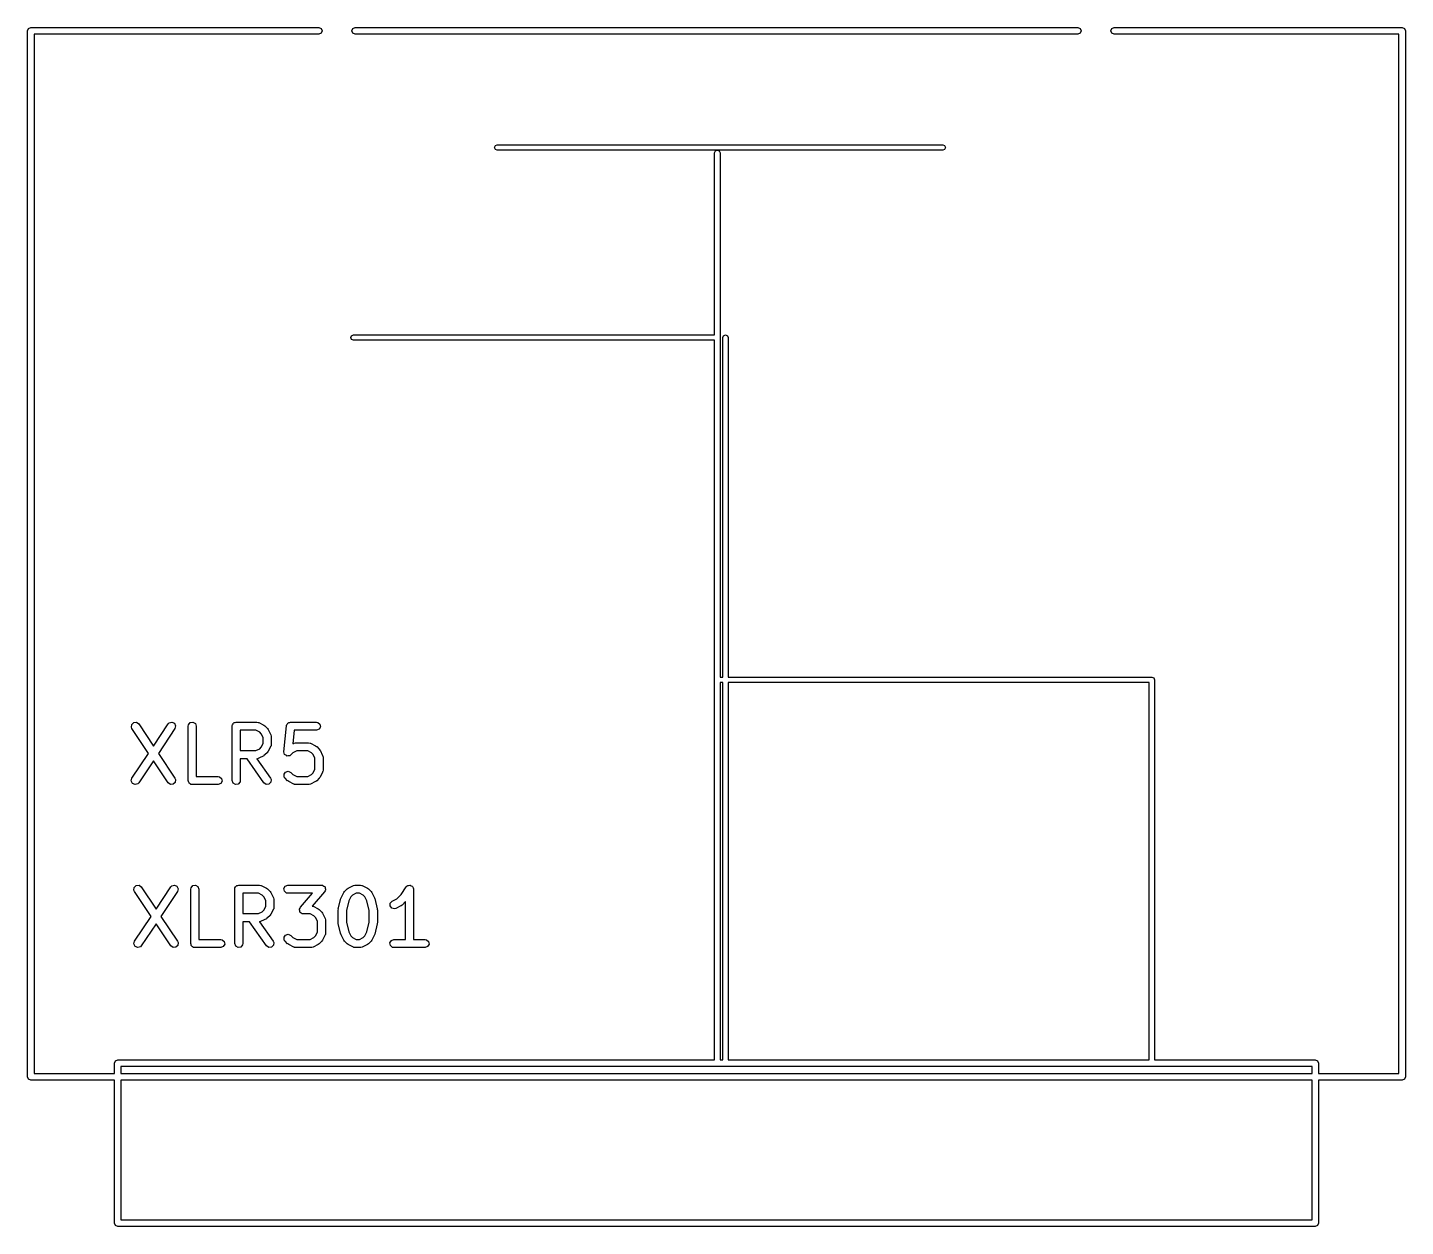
# Model space of a CAD drawing. Extents: x 1.58 to 8, y -6.01 to -3.37.
# Drawn here: x 5.5 to 6.499, y -6.01 to -5.141 of the extents above; entities that cross this region are included whole.
import ezdxf

# ---------------------------------------------------------------- set-up
doc = ezdxf.new("R2010")
doc.units = 0
doc.header["$MEASUREMENT"] = 0
doc.layers.add('BLACK', color=7, linetype='CONTINUOUS')

msp = doc.modelspace()

# ---------------------------------------------------------------- linework, layer by layer
at = {"layer": 'BLACK', "linetype": 'CONTINUOUS'}
for p, q in [((5.50005, -5.14385), (5.50074, -5.14218)), ((5.50074, -5.14218), (5.50241, -5.14149)), ((5.50241, -5.14149), (5.71129, -5.14149)), ((5.71129, -5.14149), (5.71296, -5.14218)), ((5.71296, -5.14218), (5.71365, -5.14385)), ((5.73517, -5.14385), (5.73586, -5.14218)), ((5.73586, -5.14218), (5.73753, -5.14149)), ((5.73753, -5.14149), (6.26129, -5.14149)), ((6.26129, -5.14149), (6.26296, -5.14218)), ((6.26296, -5.14218), (6.26365, -5.14385)), ((6.28517, -5.14385), (6.28586, -5.14218)), ((6.28586, -5.14218), (6.28753, -5.14149)), ((6.28753, -5.14149), (6.49641, -5.14149)), ((6.49641, -5.14149), (6.49808, -5.14218)), ((6.49808, -5.14218), (6.49877, -5.14385)), ((5.50005, -5.90185), (5.50005, -5.14385)), ((5.71129, -5.14621), (5.50477, -5.14621)), ((5.50477, -5.14621), (5.50477, -5.89949)), ((5.71296, -5.14552), (5.71129, -5.14621)), ((5.71365, -5.14385), (5.71296, -5.14552)), ((5.73586, -5.14552), (5.73517, -5.14385)), ((5.73753, -5.14621), (5.73586, -5.14552)), ((6.26129, -5.14621), (5.73753, -5.14621)), ((6.26296, -5.14552), (6.26129, -5.14621)), ((6.26365, -5.14385), (6.26296, -5.14552)), ((6.28586, -5.14552), (6.28517, -5.14385)), ((6.28753, -5.14621), (6.28586, -5.14552)), ((6.49405, -5.14621), (6.28753, -5.14621)), ((6.49405, -5.89949), (6.49405, -5.14621)), ((6.49877, -5.14385), (6.49877, -5.90185)), ((5.83858, -5.22835), (5.83916, -5.22695)), ((5.83916, -5.22974), (5.83858, -5.22835)), ((5.83916, -5.22695), (5.84055, -5.22638)), ((5.84055, -5.23031), (5.83916, -5.22974)), ((5.84055, -5.22638), (6.16339, -5.22638)), ((6.16339, -5.23031), (5.84055, -5.23031)), ((5.99803, -5.23228), (5.99861, -5.23089)), ((5.99803, -5.36417), (5.99803, -5.23228)), ((5.99861, -5.23089), (6, -5.23031)), ((6, -5.23031), (6.00139, -5.23089)), ((6.00139, -5.23089), (6.00197, -5.23228)), ((6.00197, -5.23228), (6.00197, -5.6122)), ((6.16339, -5.22638), (6.16478, -5.22695)), ((6.16478, -5.22974), (6.16339, -5.23031)), ((6.16478, -5.22695), (6.16535, -5.22835)), ((6.16535, -5.22835), (6.16478, -5.22974)), ((5.73425, -5.36614), (5.73483, -5.36475)), ((5.73483, -5.36753), (5.73425, -5.36614)), ((5.73483, -5.36475), (5.73622, -5.36417)), ((5.73622, -5.36811), (5.73483, -5.36753)), ((5.73622, -5.36417), (5.99803, -5.36417)), ((5.99803, -5.36811), (5.73622, -5.36811)), ((5.99803, -5.88949), (5.99803, -5.36811)), ((6.00394, -5.36614), (6.00451, -5.36475)), ((6.00394, -5.6122), (6.00394, -5.36614)), ((6.00451, -5.36475), (6.00591, -5.36417)), ((6.00591, -5.36417), (6.0073, -5.36475)), ((6.0073, -5.36475), (6.00787, -5.36614)), ((6.00787, -5.36614), (6.00787, -5.6122)), ((6.00197, -5.6122), (6.00394, -5.6122)), ((6.00787, -5.6122), (6.31496, -5.6122)), ((6.31496, -5.6122), (6.31635, -5.61278)), ((6.31635, -5.61278), (6.31693, -5.61417)), ((6.00197, -5.61614), (6.00197, -5.88949)), ((6.00394, -5.61614), (6.00197, -5.61614)), ((6.00394, -5.88949), (6.00394, -5.61614)), ((6.00787, -5.61614), (6.00787, -5.88949)), ((6.31299, -5.61614), (6.00787, -5.61614)), ((6.31299, -5.88949), (6.31299, -5.61614)), ((6.31693, -5.61417), (6.31693, -5.88949)), ((5.57531, -5.64843), (5.57553, -5.64642)), ((5.57572, -5.64937), (5.57531, -5.64843)), ((5.57553, -5.64642), (5.57699, -5.64503)), ((5.58775, -5.66742), (5.57572, -5.64937)), ((5.57699, -5.64503), (5.57901, -5.6449)), ((5.57901, -5.6449), (5.58063, -5.64609)), ((5.58063, -5.64609), (5.5913, -5.66209)), ((5.5913, -5.66209), (5.60197, -5.64609)), ((5.60688, -5.64937), (5.59485, -5.66742)), ((5.60197, -5.64609), (5.60268, -5.64535)), ((5.60268, -5.64535), (5.60461, -5.64478)), ((5.60461, -5.64478), (5.60646, -5.6456)), ((5.60646, -5.6456), (5.60736, -5.64741)), ((5.60736, -5.64741), (5.60688, -5.64937)), ((5.61647, -5.64773), (5.61665, -5.64672)), ((5.61647, -5.6871), (5.61647, -5.64773)), ((5.61665, -5.64672), (5.61795, -5.64517)), ((5.61795, -5.64517), (5.61994, -5.64482)), ((5.61994, -5.64482), (5.62168, -5.64583)), ((5.62168, -5.64583), (5.62238, -5.64773)), ((5.62238, -5.64773), (5.62238, -5.68415)), ((5.64834, -5.64773), (5.64841, -5.64735)), ((5.64834, -5.6871), (5.64834, -5.64773)), ((5.64839, -5.64722), (5.64845, -5.64711)), ((5.64841, -5.64735), (5.64839, -5.64722)), ((5.64845, -5.64711), (5.64852, -5.64672)), ((5.64852, -5.64672), (5.64901, -5.64613)), ((5.64901, -5.64613), (5.6494, -5.64547)), ((5.6494, -5.64547), (5.64965, -5.64538)), ((5.64965, -5.64538), (5.64982, -5.64517)), ((5.64982, -5.64517), (5.65057, -5.64504)), ((5.65057, -5.64504), (5.65129, -5.64478)), ((5.65129, -5.64478), (5.66629, -5.64478)), ((5.65425, -5.65068), (5.65425, -5.6654)), ((5.66559, -5.65068), (5.65425, -5.65068)), ((5.66829, -5.65203), (5.66559, -5.65068)), ((5.66629, -5.64478), (5.6673, -5.64496)), ((5.6673, -5.64496), (5.66744, -5.64507)), ((5.66744, -5.64507), (5.66761, -5.64509)), ((5.66761, -5.64509), (5.67136, -5.64697)), ((5.66949, -5.65323), (5.66829, -5.65203)), ((5.67136, -5.64697), (5.67207, -5.64749)), ((5.67207, -5.64749), (5.67213, -5.64752)), ((5.67213, -5.64752), (5.674, -5.64939)), ((5.674, -5.64939), (5.67451, -5.65012)), ((5.67451, -5.65012), (5.67456, -5.65016)), ((5.67456, -5.65016), (5.67643, -5.65391)), ((5.68585, -5.66619), (5.68773, -5.64744)), ((5.68773, -5.64744), (5.68777, -5.64729)), ((5.68776, -5.64722), (5.68782, -5.64711)), ((5.68777, -5.64729), (5.68776, -5.64722)), ((5.68782, -5.64711), (5.688, -5.64645)), ((5.688, -5.64645), (5.68845, -5.64601)), ((5.68845, -5.64601), (5.68877, -5.64547)), ((5.68877, -5.64547), (5.68915, -5.64533)), ((5.68915, -5.64533), (5.68945, -5.64504)), ((5.68945, -5.64504), (5.69007, -5.64499)), ((5.69007, -5.64499), (5.69066, -5.64478)), ((5.69066, -5.64478), (5.70941, -5.64478)), ((5.69334, -5.65068), (5.69236, -5.66046)), ((5.70941, -5.65068), (5.69334, -5.65068)), ((5.70941, -5.64478), (5.71042, -5.64496)), ((5.71131, -5.64999), (5.70941, -5.65068)), ((5.71042, -5.64496), (5.71197, -5.64626)), ((5.71232, -5.64824), (5.71131, -5.64999)), ((5.71197, -5.64626), (5.71232, -5.64824)), ((5.67084, -5.65593), (5.66949, -5.65323)), ((5.66949, -5.66286), (5.67084, -5.66016)), ((5.67084, -5.66016), (5.67084, -5.65593)), ((5.67643, -5.66218), (5.67456, -5.66592)), ((5.67643, -5.65391), (5.67672, -5.65489)), ((5.67645, -5.662), (5.67643, -5.66218)), ((5.67657, -5.66186), (5.67645, -5.662)), ((5.67674, -5.66085), (5.67657, -5.66186)), ((5.67672, -5.65489), (5.67668, -5.65506)), ((5.67668, -5.65506), (5.67674, -5.65523)), ((5.67674, -5.65523), (5.67674, -5.66085)), ((5.69236, -5.66046), (5.69309, -5.66009)), ((5.69309, -5.66009), (5.69408, -5.6598)), ((5.69408, -5.6598), (5.69425, -5.65984)), ((5.69425, -5.65984), (5.69441, -5.65978)), ((5.69441, -5.65978), (5.70379, -5.65978)), ((5.70379, -5.65978), (5.7048, -5.65995)), ((5.7048, -5.65995), (5.70493, -5.66007)), ((5.70493, -5.66007), (5.70511, -5.66009)), ((5.70511, -5.66009), (5.70886, -5.66196)), ((5.70886, -5.66196), (5.70957, -5.66249)), ((5.70957, -5.66249), (5.70962, -5.66252)), ((5.70962, -5.66252), (5.7115, -5.66439)), ((5.57572, -5.68546), (5.58775, -5.66742)), ((5.59485, -5.66742), (5.60688, -5.68546)), ((5.65425, -5.6654), (5.66559, -5.6654)), ((5.65913, -5.67131), (5.65425, -5.67131)), ((5.65425, -5.67131), (5.65425, -5.6871)), ((5.67137, -5.68879), (5.65913, -5.67131)), ((5.66559, -5.6654), (5.66829, -5.66405)), ((5.66646, -5.67125), (5.66633, -5.67129)), ((5.66633, -5.67129), (5.67621, -5.68541)), ((5.66663, -5.67129), (5.66646, -5.67125)), ((5.66761, -5.67099), (5.66663, -5.67129)), ((5.67136, -5.66912), (5.66761, -5.67099)), ((5.66829, -5.66405), (5.66949, -5.66286)), ((5.67141, -5.66907), (5.67136, -5.66912)), ((5.67213, -5.66857), (5.67141, -5.66907)), ((5.674, -5.66669), (5.67213, -5.66857)), ((5.67403, -5.66663), (5.674, -5.66669)), ((5.67456, -5.66592), (5.67403, -5.66663)), ((5.68586, -5.6662), (5.68585, -5.66619)), ((5.68585, -5.66622), (5.68586, -5.6662)), ((5.6861, -5.66718), (5.68585, -5.66622)), ((5.68635, -5.66814), (5.6861, -5.66718)), ((5.68637, -5.66815), (5.68635, -5.66814)), ((5.68637, -5.66817), (5.68637, -5.66815)), ((5.68718, -5.66874), (5.68637, -5.66817)), ((5.68799, -5.66932), (5.68718, -5.66874)), ((5.68801, -5.66932), (5.68799, -5.66932)), ((5.68802, -5.66933), (5.68801, -5.66932)), ((5.68901, -5.66924), (5.68802, -5.66933)), ((5.69, -5.66917), (5.68901, -5.66924)), ((5.69002, -5.66916), (5.69, -5.66917)), ((5.69004, -5.66916), (5.69002, -5.66916)), ((5.69088, -5.66857), (5.69004, -5.66916)), ((5.69241, -5.66703), (5.69088, -5.66857)), ((5.69511, -5.66568), (5.69241, -5.66703)), ((5.70309, -5.66568), (5.69511, -5.66568)), ((5.70579, -5.66703), (5.70309, -5.66568)), ((5.70698, -5.66823), (5.70579, -5.66703)), ((5.70833, -5.67093), (5.70698, -5.66823)), ((5.70833, -5.67891), (5.70833, -5.67093)), ((5.7115, -5.66439), (5.71201, -5.66511)), ((5.71201, -5.66511), (5.71205, -5.66516)), ((5.71205, -5.66516), (5.71393, -5.66891)), ((5.71393, -5.66891), (5.71422, -5.66989)), ((5.71422, -5.66989), (5.71418, -5.67006)), ((5.71418, -5.67006), (5.71424, -5.67023)), ((5.71424, -5.67023), (5.71424, -5.6796)), ((5.5913, -5.67274), (5.58063, -5.68874)), ((5.60197, -5.68874), (5.5913, -5.67274)), ((5.68594, -5.68259), (5.6871, -5.68093)), ((5.68611, -5.6846), (5.68594, -5.68259)), ((5.6871, -5.68093), (5.68905, -5.68041)), ((5.68905, -5.68041), (5.69088, -5.68126)), ((5.69088, -5.68126), (5.69241, -5.6828)), ((5.70579, -5.6828), (5.70698, -5.6816)), ((5.70698, -5.6816), (5.70833, -5.67891)), ((5.71393, -5.68092), (5.71205, -5.68467)), ((5.71395, -5.68075), (5.71393, -5.68092)), ((5.71406, -5.68061), (5.71395, -5.68075)), ((5.71424, -5.6796), (5.71406, -5.68061)), ((5.57524, -5.68743), (5.57572, -5.68546)), ((5.57614, -5.68924), (5.57524, -5.68743)), ((5.57799, -5.69005), (5.57614, -5.68924)), ((5.57993, -5.68948), (5.57799, -5.69005)), ((5.58063, -5.68874), (5.57993, -5.68948)), ((5.6036, -5.68994), (5.60197, -5.68874)), ((5.60561, -5.68981), (5.6036, -5.68994)), ((5.60707, -5.68841), (5.60561, -5.68981)), ((5.60688, -5.68546), (5.60729, -5.6864)), ((5.60729, -5.6864), (5.60707, -5.68841)), ((5.61673, -5.68782), (5.61647, -5.6871)), ((5.61687, -5.68858), (5.61673, -5.68782)), ((5.61707, -5.68875), (5.61687, -5.68858)), ((5.61716, -5.689), (5.61707, -5.68875)), ((5.61782, -5.68938), (5.61716, -5.689)), ((5.61841, -5.68988), (5.61782, -5.68938)), ((5.6188, -5.68994), (5.61841, -5.68988)), ((5.61891, -5.69001), (5.6188, -5.68994)), ((5.61904, -5.68999), (5.61891, -5.69001)), ((5.61942, -5.69005), (5.61904, -5.68999)), ((5.63817, -5.69005), (5.61942, -5.69005)), ((5.62238, -5.68415), (5.63817, -5.68415)), ((5.63817, -5.68415), (5.63918, -5.68433)), ((5.64007, -5.68936), (5.63817, -5.69005)), ((5.63918, -5.68433), (5.64073, -5.68563)), ((5.64108, -5.68761), (5.64007, -5.68936)), ((5.64073, -5.68563), (5.64108, -5.68761)), ((5.64903, -5.689), (5.64834, -5.6871)), ((5.65078, -5.69001), (5.64903, -5.689)), ((5.65277, -5.68966), (5.65078, -5.69001)), ((5.65407, -5.68811), (5.65277, -5.68966)), ((5.65425, -5.6871), (5.65407, -5.68811)), ((5.67303, -5.68995), (5.67137, -5.68879)), ((5.67504, -5.68978), (5.67303, -5.68995)), ((5.67647, -5.68835), (5.67504, -5.68978)), ((5.67621, -5.68541), (5.67664, -5.68634)), ((5.67664, -5.68634), (5.67647, -5.68835)), ((5.6867, -5.68544), (5.68611, -5.6846)), ((5.68858, -5.68731), (5.6867, -5.68544)), ((5.68863, -5.68734), (5.68858, -5.68731)), ((5.68934, -5.68787), (5.68863, -5.68734)), ((5.69309, -5.68974), (5.68934, -5.68787)), ((5.69241, -5.6828), (5.69511, -5.68415)), ((5.69327, -5.68976), (5.69309, -5.68974)), ((5.6934, -5.68988), (5.69327, -5.68976)), ((5.69441, -5.69005), (5.6934, -5.68988)), ((5.70379, -5.69005), (5.69441, -5.69005)), ((5.69511, -5.68415), (5.70309, -5.68415)), ((5.70309, -5.68415), (5.70579, -5.6828)), ((5.70395, -5.68999), (5.70379, -5.69005)), ((5.70412, -5.69003), (5.70395, -5.68999)), ((5.70511, -5.68974), (5.70412, -5.69003)), ((5.70886, -5.68787), (5.70511, -5.68974)), ((5.7089, -5.68782), (5.70886, -5.68787)), ((5.70962, -5.68731), (5.7089, -5.68782)), ((5.7115, -5.68544), (5.70962, -5.68731)), ((5.71153, -5.68538), (5.7115, -5.68544)), ((5.71205, -5.68467), (5.71153, -5.68538)), ((5.57718, -5.76654), (5.57741, -5.76453)), ((5.5776, -5.76748), (5.57718, -5.76654)), ((5.57741, -5.76453), (5.57887, -5.76314)), ((5.58963, -5.78553), (5.5776, -5.76748)), ((5.57887, -5.76314), (5.58088, -5.76301)), ((5.58088, -5.76301), (5.58251, -5.7642)), ((5.58251, -5.7642), (5.59318, -5.7802)), ((5.59318, -5.7802), (5.60384, -5.7642)), ((5.60876, -5.76748), (5.59672, -5.78553)), ((5.60384, -5.7642), (5.60455, -5.76346)), ((5.60455, -5.76346), (5.60649, -5.7629)), ((5.60649, -5.7629), (5.60834, -5.76371)), ((5.60834, -5.76371), (5.60923, -5.76552)), ((5.60923, -5.76552), (5.60876, -5.76748)), ((5.61834, -5.76584), (5.61852, -5.76483)), ((5.61834, -5.80521), (5.61834, -5.76584)), ((5.61852, -5.76483), (5.61982, -5.76328)), ((5.61982, -5.76328), (5.62181, -5.76293)), ((5.62181, -5.76293), (5.62356, -5.76394)), ((5.62356, -5.76394), (5.62425, -5.76584)), ((5.62425, -5.76584), (5.62425, -5.80226)), ((5.65022, -5.76584), (5.65028, -5.76546)), ((5.65022, -5.80521), (5.65022, -5.76584)), ((5.65026, -5.76533), (5.65033, -5.76522)), ((5.65028, -5.76546), (5.65026, -5.76533)), ((5.65033, -5.76522), (5.65039, -5.76483)), ((5.65039, -5.76483), (5.65089, -5.76424)), ((5.65089, -5.76424), (5.65127, -5.76358)), ((5.65127, -5.76358), (5.65152, -5.76349)), ((5.65152, -5.76349), (5.65169, -5.76328)), ((5.65169, -5.76328), (5.65245, -5.76315)), ((5.65245, -5.76315), (5.65317, -5.76289)), ((5.65317, -5.76289), (5.66817, -5.76289)), ((5.65612, -5.76879), (5.65612, -5.78351)), ((5.66747, -5.76879), (5.65612, -5.76879)), ((5.67017, -5.77014), (5.66747, -5.76879)), ((5.66817, -5.76289), (5.66918, -5.76307)), ((5.66918, -5.76307), (5.66931, -5.76318)), ((5.66931, -5.76318), (5.66949, -5.7632)), ((5.66949, -5.7632), (5.67324, -5.76508)), ((5.67136, -5.77134), (5.67017, -5.77014)), ((5.67271, -5.77404), (5.67136, -5.77134)), ((5.67324, -5.76508), (5.67395, -5.7656)), ((5.67395, -5.7656), (5.674, -5.76563)), ((5.674, -5.76563), (5.67588, -5.7675)), ((5.67588, -5.7675), (5.67638, -5.76823)), ((5.67638, -5.76823), (5.67643, -5.76827)), ((5.67643, -5.76827), (5.67831, -5.77202)), ((5.67831, -5.77202), (5.6786, -5.773)), ((5.68588, -5.76533), (5.68689, -5.76358)), ((5.68623, -5.76732), (5.68588, -5.76533)), ((5.68778, -5.76862), (5.68623, -5.76732)), ((5.68689, -5.76358), (5.68879, -5.76289)), ((5.68879, -5.76879), (5.68778, -5.76862)), ((5.68879, -5.76289), (5.71316, -5.76289)), ((5.70665, -5.76879), (5.68879, -5.76879)), ((5.69782, -5.7789), (5.70665, -5.76879)), ((5.71538, -5.76779), (5.70643, -5.77802)), ((5.71316, -5.76289), (5.7136, -5.76297)), ((5.7136, -5.76297), (5.71373, -5.76295)), ((5.71373, -5.76295), (5.71384, -5.76301)), ((5.71384, -5.76301), (5.71417, -5.76307)), ((5.71417, -5.76307), (5.71478, -5.76358)), ((5.71478, -5.76358), (5.71546, -5.76399)), ((5.71567, -5.76704), (5.71538, -5.76779)), ((5.71546, -5.76399), (5.71554, -5.76421)), ((5.71554, -5.76421), (5.71572, -5.76437)), ((5.71607, -5.76635), (5.71567, -5.76704)), ((5.71572, -5.76437), (5.71586, -5.76515)), ((5.71586, -5.76515), (5.71611, -5.7659)), ((5.71611, -5.7659), (5.71603, -5.76612)), ((5.71603, -5.76612), (5.71607, -5.76635)), ((5.72717, -5.77262), (5.72738, -5.77216)), ((5.72738, -5.77216), (5.72739, -5.77202)), ((5.72739, -5.77202), (5.72927, -5.76827)), ((5.72927, -5.76827), (5.72979, -5.76756)), ((5.72979, -5.76756), (5.72982, -5.7675)), ((5.72982, -5.7675), (5.7317, -5.76563)), ((5.7317, -5.76563), (5.73242, -5.76512)), ((5.73242, -5.76512), (5.73246, -5.76508)), ((5.73246, -5.76508), (5.73621, -5.7632)), ((5.73434, -5.77134), (5.73282, -5.77437)), ((5.73553, -5.77014), (5.73434, -5.77134)), ((5.73823, -5.76879), (5.73553, -5.77014)), ((5.73621, -5.7632), (5.7372, -5.76291)), ((5.7372, -5.76291), (5.73737, -5.76295)), ((5.73737, -5.76295), (5.73753, -5.76289)), ((5.73753, -5.76289), (5.74128, -5.76289)), ((5.74059, -5.76879), (5.73823, -5.76879)), ((5.74328, -5.77014), (5.74059, -5.76879)), ((5.74128, -5.76289), (5.74229, -5.76307)), ((5.74229, -5.76307), (5.74243, -5.76318)), ((5.74243, -5.76318), (5.7426, -5.7632)), ((5.7426, -5.7632), (5.74635, -5.76508)), ((5.74448, -5.77134), (5.74328, -5.77014)), ((5.746, -5.77437), (5.74448, -5.77134)), ((5.74635, -5.76508), (5.74706, -5.7656)), ((5.74706, -5.7656), (5.74712, -5.76563)), ((5.74712, -5.76563), (5.74899, -5.7675)), ((5.74899, -5.7675), (5.7495, -5.76823)), ((5.7495, -5.76823), (5.74955, -5.76827)), ((5.74955, -5.76827), (5.75142, -5.77202)), ((5.75142, -5.77202), (5.75157, -5.77251)), ((5.75157, -5.77251), (5.75165, -5.77262)), ((5.76765, -5.77279), (5.77086, -5.76958)), ((5.77086, -5.76958), (5.77445, -5.7642)), ((5.77445, -5.7642), (5.77515, -5.76346)), ((5.77515, -5.76346), (5.77532, -5.76341)), ((5.77532, -5.76341), (5.77543, -5.76328)), ((5.77543, -5.76328), (5.77627, -5.76314)), ((5.77627, -5.76314), (5.77709, -5.7629)), ((5.77709, -5.7629), (5.77725, -5.76296)), ((5.77725, -5.76296), (5.77742, -5.76293)), ((5.77742, -5.76293), (5.77816, -5.76336)), ((5.77816, -5.76336), (5.77894, -5.76371)), ((5.77894, -5.76371), (5.77902, -5.76386)), ((5.77902, -5.76386), (5.77916, -5.76394)), ((5.77916, -5.76394), (5.77946, -5.76475)), ((5.77946, -5.76475), (5.77984, -5.76552)), ((5.77984, -5.76552), (5.7798, -5.76568)), ((5.7798, -5.76568), (5.77986, -5.76584)), ((5.77986, -5.76584), (5.77986, -5.80226)), ((5.66747, -5.78351), (5.67017, -5.78216)), ((5.67017, -5.78216), (5.67136, -5.78097)), ((5.67136, -5.78097), (5.67271, -5.77827)), ((5.67271, -5.77827), (5.67271, -5.77404)), ((5.67831, -5.78029), (5.67643, -5.78404)), ((5.67833, -5.78011), (5.67831, -5.78029)), ((5.67844, -5.77998), (5.67833, -5.78011)), ((5.67862, -5.77897), (5.67844, -5.77998)), ((5.6786, -5.773), (5.67856, -5.77317)), ((5.67856, -5.77317), (5.67862, -5.77334)), ((5.67862, -5.77334), (5.67862, -5.77897)), ((5.69709, -5.78078), (5.69717, -5.78056)), ((5.69734, -5.78153), (5.69709, -5.78078)), ((5.69713, -5.78033), (5.69753, -5.77964)), ((5.69717, -5.78056), (5.69713, -5.78033)), ((5.69748, -5.78232), (5.69734, -5.78153)), ((5.69766, -5.78247), (5.69748, -5.78232)), ((5.69753, -5.77964), (5.69782, -5.7789)), ((5.69774, -5.78269), (5.69766, -5.78247)), ((5.70643, -5.77802), (5.70667, -5.77807)), ((5.70667, -5.77807), (5.70681, -5.77818)), ((5.70681, -5.77818), (5.70698, -5.7782)), ((5.70698, -5.7782), (5.71073, -5.78007)), ((5.71073, -5.78007), (5.71144, -5.7806)), ((5.71144, -5.7806), (5.7115, -5.78063)), ((5.7115, -5.78063), (5.71337, -5.7825)), ((5.71337, -5.7825), (5.71388, -5.78322)), ((5.72521, -5.78084), (5.72531, -5.78026)), ((5.72521, -5.79021), (5.72521, -5.78084)), ((5.72529, -5.78012), (5.72717, -5.77262)), ((5.72531, -5.78026), (5.72529, -5.78012)), ((5.73282, -5.77437), (5.73111, -5.7812)), ((5.73111, -5.7812), (5.73111, -5.78985)), ((5.7477, -5.7812), (5.746, -5.77437)), ((5.7477, -5.78985), (5.7477, -5.7812)), ((5.75165, -5.77262), (5.75352, -5.78012)), ((5.75352, -5.78012), (5.75356, -5.78071)), ((5.75356, -5.78071), (5.75361, -5.78084)), ((5.75361, -5.78084), (5.75361, -5.79021)), ((5.76282, -5.77793), (5.76295, -5.77592)), ((5.76403, -5.77955), (5.76282, -5.77793)), ((5.76295, -5.77592), (5.76433, -5.77445)), ((5.76599, -5.78002), (5.76403, -5.77955)), ((5.76433, -5.77445), (5.76765, -5.77279)), ((5.76697, -5.77973), (5.76599, -5.78002)), ((5.77072, -5.77786), (5.76697, -5.77973)), ((5.77077, -5.77781), (5.77072, -5.77786)), ((5.77149, -5.7773), (5.77077, -5.77781)), ((5.77395, -5.77485), (5.77149, -5.7773)), ((5.77395, -5.80226), (5.77395, -5.77485)), ((5.5776, -5.80357), (5.58963, -5.78553)), ((5.59318, -5.79085), (5.58251, -5.80685)), ((5.60384, -5.80685), (5.59318, -5.79085)), ((5.59672, -5.78553), (5.60876, -5.80357)), ((5.65612, -5.78351), (5.66747, -5.78351)), ((5.661, -5.78942), (5.65612, -5.78942)), ((5.65612, -5.78942), (5.65612, -5.80521)), ((5.67325, -5.80691), (5.661, -5.78942)), ((5.66833, -5.78936), (5.6682, -5.7894)), ((5.6682, -5.7894), (5.67808, -5.80352)), ((5.6685, -5.7894), (5.66833, -5.78936)), ((5.66949, -5.78911), (5.6685, -5.7894)), ((5.67324, -5.78723), (5.66949, -5.78911)), ((5.67328, -5.78718), (5.67324, -5.78723)), ((5.674, -5.78668), (5.67328, -5.78718)), ((5.67588, -5.7848), (5.674, -5.78668)), ((5.67591, -5.78474), (5.67588, -5.7848)), ((5.67643, -5.78404), (5.67591, -5.78474)), ((5.69842, -5.7831), (5.69774, -5.78269)), ((5.69903, -5.78361), (5.69842, -5.7831)), ((5.69936, -5.78367), (5.69903, -5.78361)), ((5.69946, -5.78374), (5.69936, -5.78367)), ((5.6996, -5.78372), (5.69946, -5.78374)), ((5.70004, -5.78379), (5.6996, -5.78372)), ((5.70496, -5.78379), (5.70004, -5.78379)), ((5.70766, -5.78514), (5.70496, -5.78379)), ((5.70886, -5.78634), (5.70766, -5.78514)), ((5.71021, -5.78904), (5.70886, -5.78634)), ((5.71021, -5.79702), (5.71021, -5.78904)), ((5.71388, -5.78322), (5.71393, -5.78327)), ((5.71393, -5.78327), (5.7158, -5.78702)), ((5.7158, -5.78702), (5.71609, -5.788)), ((5.71609, -5.788), (5.71605, -5.78817)), ((5.71605, -5.78817), (5.71611, -5.78834)), ((5.71611, -5.78834), (5.71611, -5.79771)), ((5.72525, -5.79034), (5.72521, -5.79021)), ((5.72529, -5.79093), (5.72525, -5.79034)), ((5.72717, -5.79843), (5.72529, -5.79093)), ((5.73111, -5.78985), (5.73282, -5.79668)), ((5.746, -5.79668), (5.7477, -5.78985)), ((5.75352, -5.79093), (5.75165, -5.79843)), ((5.75361, -5.79021), (5.75351, -5.79079)), ((5.75351, -5.79079), (5.75352, -5.79093)), ((5.62425, -5.80226), (5.64004, -5.80226)), ((5.64004, -5.80226), (5.64105, -5.80244)), ((5.64105, -5.80244), (5.6426, -5.80374)), ((5.68594, -5.8007), (5.6871, -5.79904)), ((5.68611, -5.80271), (5.68594, -5.8007)), ((5.6871, -5.79904), (5.68905, -5.79852)), ((5.68905, -5.79852), (5.69088, -5.79937)), ((5.69088, -5.79937), (5.69241, -5.80091)), ((5.69241, -5.80091), (5.69511, -5.80226)), ((5.69511, -5.80226), (5.70496, -5.80226)), ((5.70496, -5.80226), (5.70766, -5.80091)), ((5.70766, -5.80091), (5.70886, -5.79971)), ((5.70886, -5.79971), (5.71021, -5.79702)), ((5.7158, -5.79903), (5.71393, -5.80278)), ((5.71582, -5.79886), (5.7158, -5.79903)), ((5.71594, -5.79872), (5.71582, -5.79886)), ((5.71611, -5.79771), (5.71594, -5.79872)), ((5.72725, -5.79854), (5.72717, -5.79843)), ((5.72739, -5.79903), (5.72725, -5.79854)), ((5.72927, -5.80278), (5.72739, -5.79903)), ((5.73282, -5.79668), (5.73434, -5.79971)), ((5.73434, -5.79971), (5.73553, -5.80091)), ((5.73553, -5.80091), (5.73823, -5.80226)), ((5.73823, -5.80226), (5.74059, -5.80226)), ((5.74059, -5.80226), (5.74328, -5.80091)), ((5.74328, -5.80091), (5.74448, -5.79971)), ((5.74448, -5.79971), (5.746, -5.79668)), ((5.75142, -5.79903), (5.74955, -5.80278)), ((5.75144, -5.79889), (5.75142, -5.79903)), ((5.75165, -5.79843), (5.75144, -5.79889)), ((5.76376, -5.80295), (5.76565, -5.80226)), ((5.76565, -5.80226), (5.77395, -5.80226)), ((5.77986, -5.80226), (5.78815, -5.80226)), ((5.78815, -5.80226), (5.78916, -5.80244)), ((5.78916, -5.80244), (5.79071, -5.80374)), ((5.57712, -5.80554), (5.5776, -5.80357)), ((5.57801, -5.80735), (5.57712, -5.80554)), ((5.57986, -5.80816), (5.57801, -5.80735)), ((5.5818, -5.80759), (5.57986, -5.80816)), ((5.58251, -5.80685), (5.5818, -5.80759)), ((5.60547, -5.80805), (5.60384, -5.80685)), ((5.60749, -5.80792), (5.60547, -5.80805)), ((5.60895, -5.80652), (5.60749, -5.80792)), ((5.60876, -5.80357), (5.60917, -5.80451)), ((5.60917, -5.80451), (5.60895, -5.80652)), ((5.61861, -5.80593), (5.61834, -5.80521)), ((5.61874, -5.80669), (5.61861, -5.80593)), ((5.61894, -5.80686), (5.61874, -5.80669)), ((5.61904, -5.80711), (5.61894, -5.80686)), ((5.6197, -5.80749), (5.61904, -5.80711)), ((5.62029, -5.80799), (5.6197, -5.80749)), ((5.62067, -5.80805), (5.62029, -5.80799)), ((5.62078, -5.80812), (5.62067, -5.80805)), ((5.62091, -5.8081), (5.62078, -5.80812)), ((5.6213, -5.80816), (5.62091, -5.8081)), ((5.64004, -5.80816), (5.6213, -5.80816)), ((5.64194, -5.80747), (5.64004, -5.80816)), ((5.64295, -5.80572), (5.64194, -5.80747)), ((5.6426, -5.80374), (5.64295, -5.80572)), ((5.65091, -5.80711), (5.65022, -5.80521)), ((5.65266, -5.80812), (5.65091, -5.80711)), ((5.65464, -5.80777), (5.65266, -5.80812)), ((5.65594, -5.80622), (5.65464, -5.80777)), ((5.65612, -5.80521), (5.65594, -5.80622)), ((5.6749, -5.80806), (5.67325, -5.80691)), ((5.67691, -5.80789), (5.6749, -5.80806)), ((5.67834, -5.80646), (5.67691, -5.80789)), ((5.67808, -5.80352), (5.67852, -5.80445)), ((5.67852, -5.80445), (5.67834, -5.80646)), ((5.6867, -5.80355), (5.68611, -5.80271)), ((5.68858, -5.80542), (5.6867, -5.80355)), ((5.68863, -5.80545), (5.68858, -5.80542)), ((5.68934, -5.80598), (5.68863, -5.80545)), ((5.69309, -5.80785), (5.68934, -5.80598)), ((5.69327, -5.80787), (5.69309, -5.80785)), ((5.6934, -5.80799), (5.69327, -5.80787)), ((5.69441, -5.80816), (5.6934, -5.80799)), ((5.70566, -5.80816), (5.69441, -5.80816)), ((5.70583, -5.8081), (5.70566, -5.80816)), ((5.706, -5.80815), (5.70583, -5.8081)), ((5.70698, -5.80785), (5.706, -5.80815)), ((5.71073, -5.80598), (5.70698, -5.80785)), ((5.71078, -5.80593), (5.71073, -5.80598)), ((5.7115, -5.80542), (5.71078, -5.80593)), ((5.71337, -5.80355), (5.7115, -5.80542)), ((5.7134, -5.80349), (5.71337, -5.80355)), ((5.71393, -5.80278), (5.7134, -5.80349)), ((5.72931, -5.80283), (5.72927, -5.80278)), ((5.72982, -5.80355), (5.72931, -5.80283)), ((5.7317, -5.80542), (5.72982, -5.80355)), ((5.73175, -5.80545), (5.7317, -5.80542)), ((5.73246, -5.80598), (5.73175, -5.80545)), ((5.73621, -5.80785), (5.73246, -5.80598)), ((5.73639, -5.80787), (5.73621, -5.80785)), ((5.73652, -5.80799), (5.73639, -5.80787)), ((5.73753, -5.80816), (5.73652, -5.80799)), ((5.74128, -5.80816), (5.73753, -5.80816)), ((5.74145, -5.8081), (5.74128, -5.80816)), ((5.74162, -5.80815), (5.74145, -5.8081)), ((5.7426, -5.80785), (5.74162, -5.80815)), ((5.74635, -5.80598), (5.7426, -5.80785)), ((5.7464, -5.80593), (5.74635, -5.80598)), ((5.74712, -5.80542), (5.7464, -5.80593)), ((5.74899, -5.80355), (5.74712, -5.80542)), ((5.74902, -5.80349), (5.74899, -5.80355)), ((5.74955, -5.80278), (5.74902, -5.80349)), ((5.76275, -5.8047), (5.76376, -5.80295)), ((5.7631, -5.80669), (5.76275, -5.8047)), ((5.76464, -5.80799), (5.7631, -5.80669)), ((5.76565, -5.80816), (5.76464, -5.80799)), ((5.78815, -5.80816), (5.76565, -5.80816)), ((5.79005, -5.80747), (5.78815, -5.80816)), ((5.79106, -5.80572), (5.79005, -5.80747)), ((5.79071, -5.80374), (5.79106, -5.80572)), ((5.56305, -5.89185), (5.56374, -5.89018)), ((5.56305, -5.89949), (5.56305, -5.89185)), ((5.56374, -5.89018), (5.56541, -5.88949)), ((5.56541, -5.88949), (5.99803, -5.88949)), ((6.00197, -5.88949), (6.00394, -5.88949)), ((6.00787, -5.88949), (6.31299, -5.88949)), ((6.31693, -5.88949), (6.43341, -5.88949)), ((6.43341, -5.88949), (6.43508, -5.89018)), ((6.43508, -5.89018), (6.43577, -5.89185)), ((6.43577, -5.89185), (6.43577, -5.89949)), ((5.50074, -5.90352), (5.50005, -5.90185)), ((5.50477, -5.89949), (5.56305, -5.89949)), ((5.56777, -5.89421), (5.56777, -5.89949)), ((6.43105, -5.89421), (5.56777, -5.89421)), ((5.56777, -5.89949), (6.43105, -5.89949)), ((6.43105, -5.89949), (6.43105, -5.89421)), ((6.43577, -5.89949), (6.49405, -5.89949)), ((6.49877, -5.90185), (6.49808, -5.90352)), ((5.50241, -5.90421), (5.50074, -5.90352)), ((5.56305, -5.90421), (5.50241, -5.90421)), ((5.56305, -6.00785), (5.56305, -5.90421)), ((5.56777, -5.90421), (5.56777, -6.00549)), ((6.43105, -5.90421), (5.56777, -5.90421)), ((6.43105, -6.00549), (6.43105, -5.90421)), ((6.49641, -5.90421), (6.43577, -5.90421)), ((6.43577, -5.90421), (6.43577, -6.00785)), ((6.49808, -5.90352), (6.49641, -5.90421)), ((5.56374, -6.00952), (5.56305, -6.00785)), ((5.56541, -6.01021), (5.56374, -6.00952)), ((6.43341, -6.01021), (5.56541, -6.01021)), ((5.56777, -6.00549), (6.43105, -6.00549)), ((6.43508, -6.00952), (6.43341, -6.01021)), ((6.43577, -6.00785), (6.43508, -6.00952))]:
    msp.add_line(p, q, dxfattribs=at)

doc.saveas('drawing.dxf')
